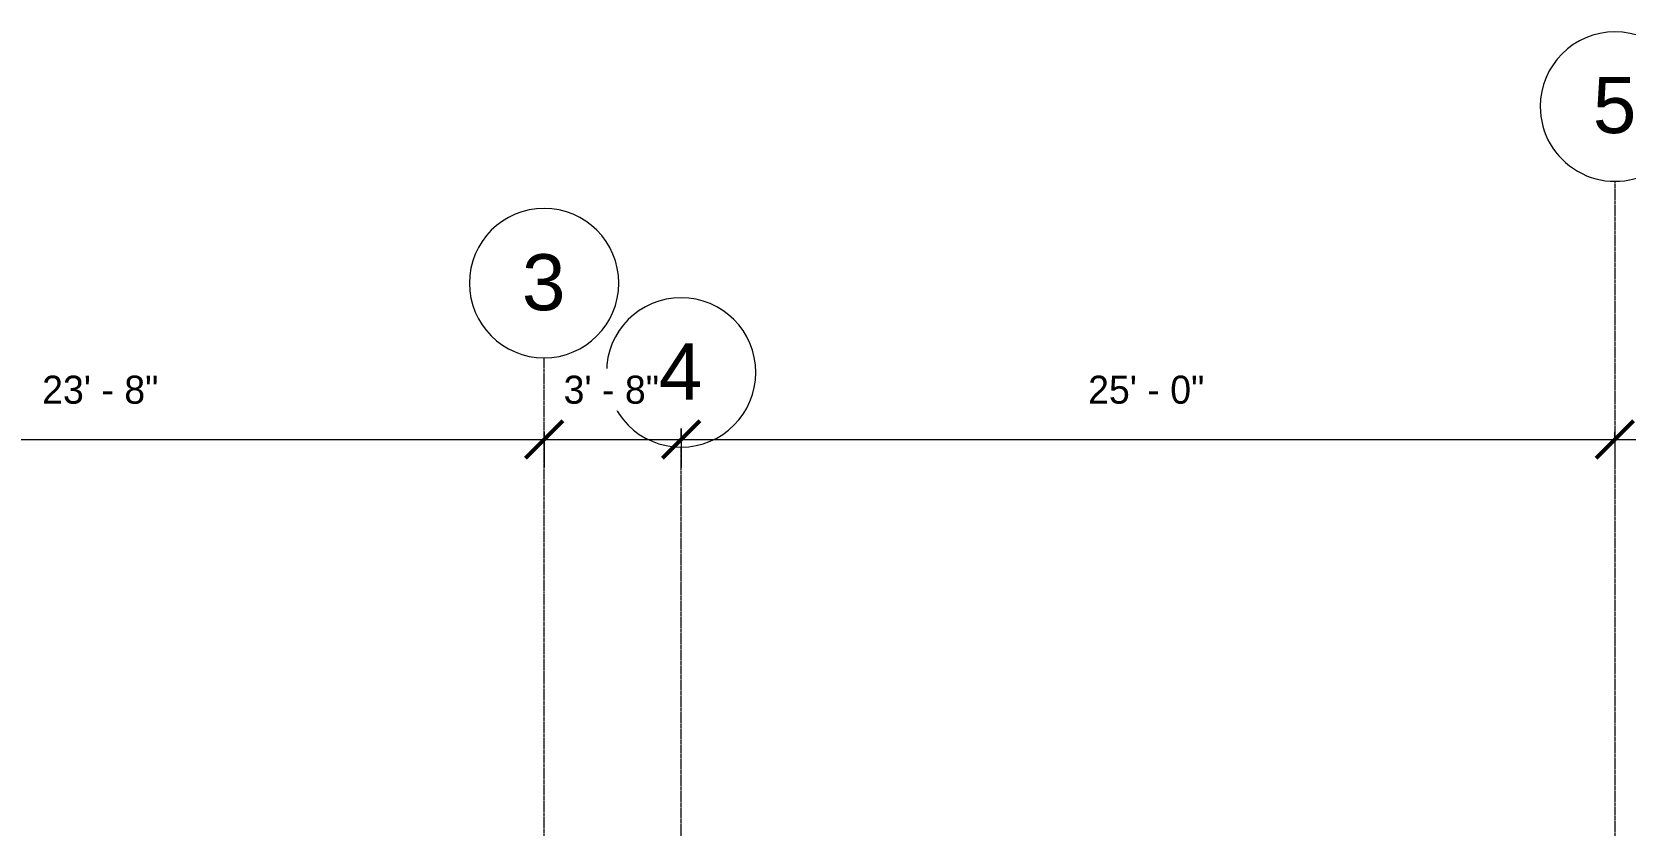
# Model space of a CAD drawing. Header units: inches. Extents: x -4182 to -1315, y 10161 to 12081.
# Drawn here: x -3222 to -2710, y 11767 to 12021 of the extents above; entities that cross this region are included whole.
import ezdxf

# ---------------------------------------------------------------- set-up
doc = ezdxf.new("R2010")
doc.units = ezdxf.units.IN
doc.header["$MEASUREMENT"] = 0
doc.linetypes.add('Grid Line 1_2_', pattern=[0.875, 0.5, -0.125, 0.125, -0.125])
for name, color, linetype, lineweight in [('A-ANNO-DIMS', 211, 'Continuous', 9), ('A-ANNO-DIMS-96', 211, 'Continuous', 9), ('S-GRID', 1, 'Continuous', 9), ('S-GRID-IDEN', 1, 'Continuous', 9)]:
    doc.layers.add(name, color=color, linetype=linetype, lineweight=lineweight)
doc.styles.add('Arial', font='arial.ttf', dxfattribs={"height": 18})
doc.styles.add('Century Gothic', font='ufonts.com_century-gothic.ttf', dxfattribs={"height": 9})
doc.dimstyles.new('OD__1_16__Tol__', dxfattribs={"dimscale": 12, "dimtxt": 9.397514, "dimasz": 1, "dimexe": 0.75, "dimexo": 0.5, "dimgap": 0.75, "dimtad": 1, "dimdec": 4, "dimrnd": 0.0625, "dimzin": 3, "dimdsep": 46, "dimlunit": 4, "dimtxsty": 'Century Gothic', "dimblk1": 'OBLIQUE', "dimblk2": 'OBLIQUE', "dimsah": 1, "dimcen": 0.09, "dimdle": 0.75, "dimazin": 0, "dimtfac": 1, "dimtdec": 4, "dimtix": 1, "dimtmove": 0, "dimatfit": 3, "dimfxl": 1, "dimtvp": 1, "dimtfill": 1, "dimfrac": 2, "dimtolj": 1, "dimtzin": 0, "dimarcsym": 2})

# ---------------------------------------------------------------- blocks, each defined once
blk = doc.blocks.new('Grid - Grid Head - Circle-50561-STRUCTURAL SCHEMATIC  - 1ST FLOOR')
at = {"layer": 'S-GRID-IDEN'}
for start, end in [(360, 180), (180, 360)]:
    blk.add_arc((0, 0), 0.25, start, end, dxfattribs=at)
blk = doc.blocks.new('DIMBLOCK2-STRUCTURAL SCHEMATIC  - 1ST FLOOR')
at = {"layer": 'A-ANNO-DIMS-96', "lineweight": 50}
for p, q in [((-3341.2, 11890.45), (-3335.2, 11896.45)), ((-3057.2, 11890.45), (-3051.2, 11896.45)), ((-3341.2, 11890.45), (-3347.2, 11884.45)), ((-3057.2, 11890.45), (-3063.2, 11884.45))]:
    blk.add_line(p, q, dxfattribs=at)
at = {"layer": 'A-ANNO-DIMS-96'}
for p, q in [((-3341.2, 11892.94), (-3341.2, 11881.45)), ((-3341.2, 11890.45), (-3341.2, 11892.94)), ((-3341.2, 11890.45), (-3057.2, 11890.45)), ((-3057.2, 11892.94), (-3057.2, 11881.45)), ((-3057.2, 11890.45), (-3057.2, 11892.94))]:
    blk.add_line(p, q, dxfattribs=at)
at = {"layer": 'A-ANNO-DIMS-96', "color": 0, "insert": (-3218.45, 11910.99), "char_height": 9, "width": 46.1821, "attachment_point": 1, "line_spacing_factor": 0.984502, "style": 'Century Gothic', "bg_fill": 3, "box_fill_scale": 1.25, "bg_fill_color": 256, "bg_fill_true_color": 13158600, "bg_fill_transparency": 0}
blk.add_mtext('23\' - 8"', dxfattribs=at)
blk = doc.blocks.new('_Oblique')
at = {"color": 0, "linetype": 'ByBlock', "lineweight": -2}
blk.add_line((-0.5, -0.5), (0.5, 0.5), dxfattribs=at)
blk = doc.blocks.new('DIMBLOCK3-STRUCTURAL SCHEMATIC  - 1ST FLOOR')
at = {"layer": 'A-ANNO-DIMS-96', "lineweight": 50}
for p, q in [((-3057.2, 11890.45), (-3051.2, 11896.45)), ((-3013.2, 11890.45), (-3007.2, 11896.45)), ((-3057.2, 11890.45), (-3063.2, 11884.45)), ((-3013.2, 11890.45), (-3019.2, 11884.45))]:
    blk.add_line(p, q, dxfattribs=at)
at = {"layer": 'A-ANNO-DIMS-96'}
for p, q in [((-3057.2, 11892.94), (-3057.2, 11881.45)), ((-3057.2, 11890.45), (-3057.2, 11892.94)), ((-3057.2, 11890.45), (-3013.2, 11890.45)), ((-3013.2, 11894.04), (-3013.2, 11881.45)), ((-3013.2, 11890.45), (-3013.2, 11894.04))]:
    blk.add_line(p, q, dxfattribs=at)
at = {"layer": 'A-ANNO-DIMS-96', "color": 0, "insert": (-3050.94, 11910.99), "char_height": 9, "width": 37.7691, "attachment_point": 1, "line_spacing_factor": 0.984502, "style": 'Century Gothic', "bg_fill": 3, "box_fill_scale": 1.25, "bg_fill_color": 256, "bg_fill_true_color": 13158600, "bg_fill_transparency": 0}
blk.add_mtext('3\' - 8"', dxfattribs=at)
blk = doc.blocks.new('DIMBLOCK4-STRUCTURAL SCHEMATIC  - 1ST FLOOR')
at = {"layer": 'A-ANNO-DIMS-96', "lineweight": 50}
for p, q in [((-3013.2, 11890.45), (-3007.2, 11896.45)), ((-2713.2, 11890.45), (-2707.2, 11896.45)), ((-3013.2, 11890.45), (-3019.2, 11884.45)), ((-2713.2, 11890.45), (-2719.2, 11884.45))]:
    blk.add_line(p, q, dxfattribs=at)
at = {"layer": 'A-ANNO-DIMS-96'}
for p, q in [((-3013.2, 11894.04), (-3013.2, 11881.45)), ((-3013.2, 11890.45), (-3013.2, 11894.04)), ((-3013.2, 11890.45), (-2713.2, 11890.45)), ((-2713.2, 11892.94), (-2713.2, 11881.45)), ((-2713.2, 11890.45), (-2713.2, 11892.94))]:
    blk.add_line(p, q, dxfattribs=at)
at = {"layer": 'A-ANNO-DIMS-96', "color": 0, "insert": (-2882.45, 11910.99), "char_height": 9, "width": 46.1821, "attachment_point": 1, "line_spacing_factor": 0.984502, "style": 'Century Gothic', "bg_fill": 3, "box_fill_scale": 1.25, "bg_fill_color": 256, "bg_fill_true_color": 13158600, "bg_fill_transparency": 0}
blk.add_mtext('25\' - 0"', dxfattribs=at)
blk = doc.blocks.new('DIMBLOCK5-STRUCTURAL SCHEMATIC  - 1ST FLOOR')
at = {"layer": 'A-ANNO-DIMS-96', "lineweight": 50}
for p, q in [((-2713.2, 11890.45), (-2707.2, 11896.45)), ((-2413.2, 11890.45), (-2407.2, 11896.45)), ((-2713.2, 11890.45), (-2719.2, 11884.45)), ((-2413.2, 11890.45), (-2419.2, 11884.45))]:
    blk.add_line(p, q, dxfattribs=at)
at = {"layer": 'A-ANNO-DIMS-96'}
for p, q in [((-2713.2, 11892.94), (-2713.2, 11881.45)), ((-2713.2, 11890.45), (-2713.2, 11892.94)), ((-2713.2, 11890.45), (-2413.2, 11890.45)), ((-2413.2, 11892.94), (-2413.2, 11881.45)), ((-2413.2, 11890.45), (-2413.2, 11892.94))]:
    blk.add_line(p, q, dxfattribs=at)
at = {"layer": 'A-ANNO-DIMS-96', "color": 0, "insert": (-2582.45, 11910.99), "char_height": 9, "width": 46.1821, "attachment_point": 1, "line_spacing_factor": 0.984502, "style": 'Century Gothic', "bg_fill": 3, "box_fill_scale": 1.25, "bg_fill_color": 256, "bg_fill_true_color": 13158600, "bg_fill_transparency": 0}
blk.add_mtext('25\' - 0"', dxfattribs=at)

msp = doc.modelspace()

# ---------------------------------------------------------------- linework, layer by layer
at = {"layer": 'S-GRID', "linetype": 'Grid Line 1_2_'}
for p, q in [((-2713.20325, 11973.42375), (-2713.20325, 10769.69706)), ((-3013.20325, 10769.69706), (-3013.20325, 11888.03697))]:
    msp.add_line(p, q, dxfattribs=at)

# ---------------------------------------------------------------- block references
at = {"layer": 'S-GRID-IDEN', "xscale": 95.99999999999994, "yscale": 95.99999999999994, "zscale": 95.99999999999994, "rotation": 180}
msp.add_blockref('Grid - Grid Head - Circle-50561-STRUCTURAL SCHEMATIC  - 1ST FLOOR', (-2713.20325, 11997.42375), dxfattribs=at)
at = {"layer": 'S-GRID-IDEN', "xscale": 95.99999999999994, "yscale": 95.99999999999994, "zscale": 95.99999999999994}
for p in [(-3057.20325, 11940.7122), (-3013.20325, 11912.03697)]:
    msp.add_blockref('Grid - Grid Head - Circle-50561-STRUCTURAL SCHEMATIC  - 1ST FLOOR', p, dxfattribs=at)

# ---------------------------------------------------------------- texts
at = {"layer": 'S-GRID-IDEN', "char_height": 18, "width": 16.968, "attachment_point": 1, "style": 'Arial'}
for s, insert in [('5', (-2720.32305, 12006.90668)), ('3', (-3064.33228, 11950.00014)), ('4', (-3020.33228, 11921.32491))]:
    msp.add_mtext(s, dxfattribs=dict(at, insert=insert))

# ---------------------------------------------------------------- dimensions: what is measured, and where the dimension line sits
at = {"layer": 'A-ANNO-DIMS'}
dim = msp.add_linear_dim(base=(-3057.20325, 11890.45051), p1=(-3341.20325, 11898.93579), p2=(-3057.20325, 11898.93579), dimstyle='OD__1_16__Tol__', override={"dimpost": '<>', "dimfxl": 284}, dxfattribs=at)
dim.commit()
dim.dimension.update_dxf_attribs({"geometry": 'DIMBLOCK2-STRUCTURAL SCHEMATIC  - 1ST FLOOR', "text_midpoint": (-3199.20325, 11904.17689)})

# ---------------------------------------------------------------- next in the draw order: dimensions: what is measured, and where the dimension line sits
dim = msp.add_linear_dim(base=(-3013.20325, 11890.45051), p1=(-3057.20325, 11898.93579), p2=(-3013.20325, 11888.03697), dimstyle='OD__1_16__Tol__', override={"dimpost": '<>', "dimfxl": 45.329729}, dxfattribs=at)
dim.commit()
dim.dimension.update_dxf_attribs({"geometry": 'DIMBLOCK3-STRUCTURAL SCHEMATIC  - 1ST FLOOR', "text_midpoint": (-3035.20325, 11904.17689)})

# ---------------------------------------------------------------- next in the draw order: linework, layer by layer
at = {"layer": 'S-GRID', "linetype": 'Grid Line 1_2_'}
msp.add_line((-3057.20325, 10413.09146), (-3057.20325, 11916.7122), dxfattribs=at)

# ---------------------------------------------------------------- next in the draw order: dimensions: what is measured, and where the dimension line sits
at = {"layer": 'A-ANNO-DIMS'}
dim = msp.add_linear_dim(base=(-2713.20325, 11890.45051), p1=(-3013.20325, 11888.03697), p2=(-2713.20325, 11898.93579), dimstyle='OD__1_16__Tol__', override={"dimpost": '<>', "dimfxl": 300.197909}, dxfattribs=at)
dim.commit()
dim.dimension.update_dxf_attribs({"geometry": 'DIMBLOCK4-STRUCTURAL SCHEMATIC  - 1ST FLOOR', "text_midpoint": (-2863.20325, 11904.17689)})

# ---------------------------------------------------------------- next in the draw order: dimensions: what is measured, and where the dimension line sits
dim = msp.add_linear_dim(base=(-2413.20325, 11890.45051), p1=(-2713.20325, 11898.93579), p2=(-2413.20325, 11898.93579), dimstyle='OD__1_16__Tol__', override={"dimpost": '<>', "dimfxl": 300}, dxfattribs=at)
dim.commit()
dim.dimension.update_dxf_attribs({"geometry": 'DIMBLOCK5-STRUCTURAL SCHEMATIC  - 1ST FLOOR', "text_midpoint": (-2563.20325, 11904.17689)})

doc.saveas('drawing.dxf')
